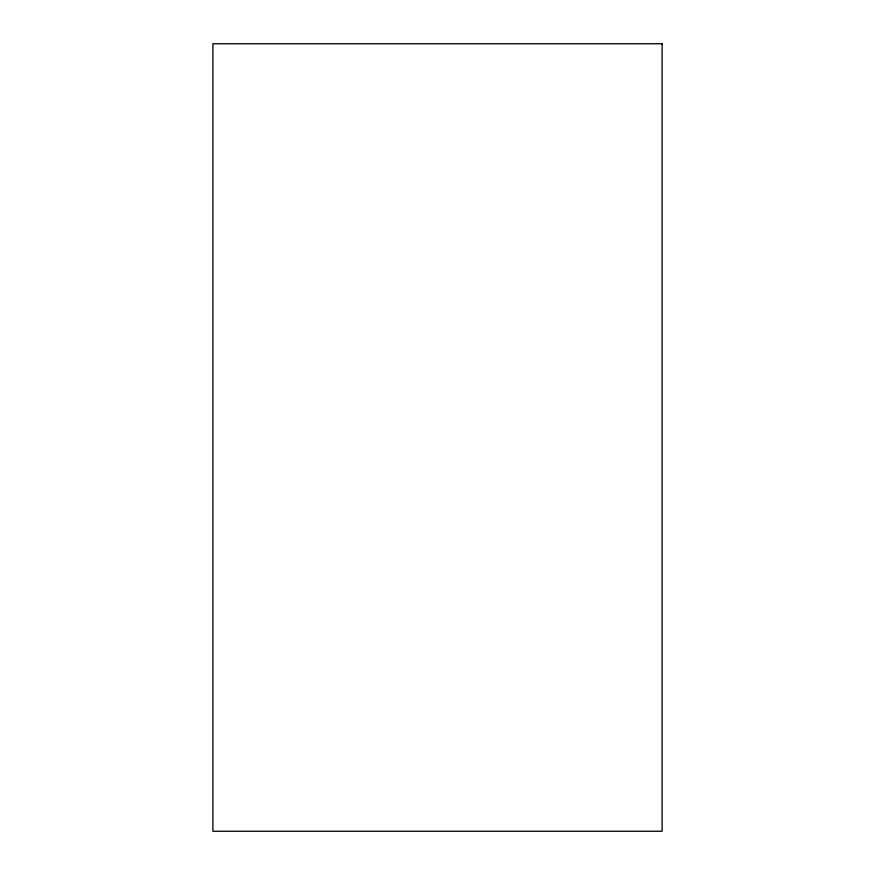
<?xml version="1.0" encoding="UTF-8"?>
<svg xmlns="http://www.w3.org/2000/svg" width="875" height="875" viewBox="0 0 875 875"><rect width="100%" height="100%" fill="white"/><g stroke="black" fill="none" stroke-linecap="round" stroke-linejoin="round"><path stroke-width="1.31" d="M662.102 43.75L212.898 43.75L212.898 831.25L662.102 831.25L662.102 43.75"/></g></svg>
